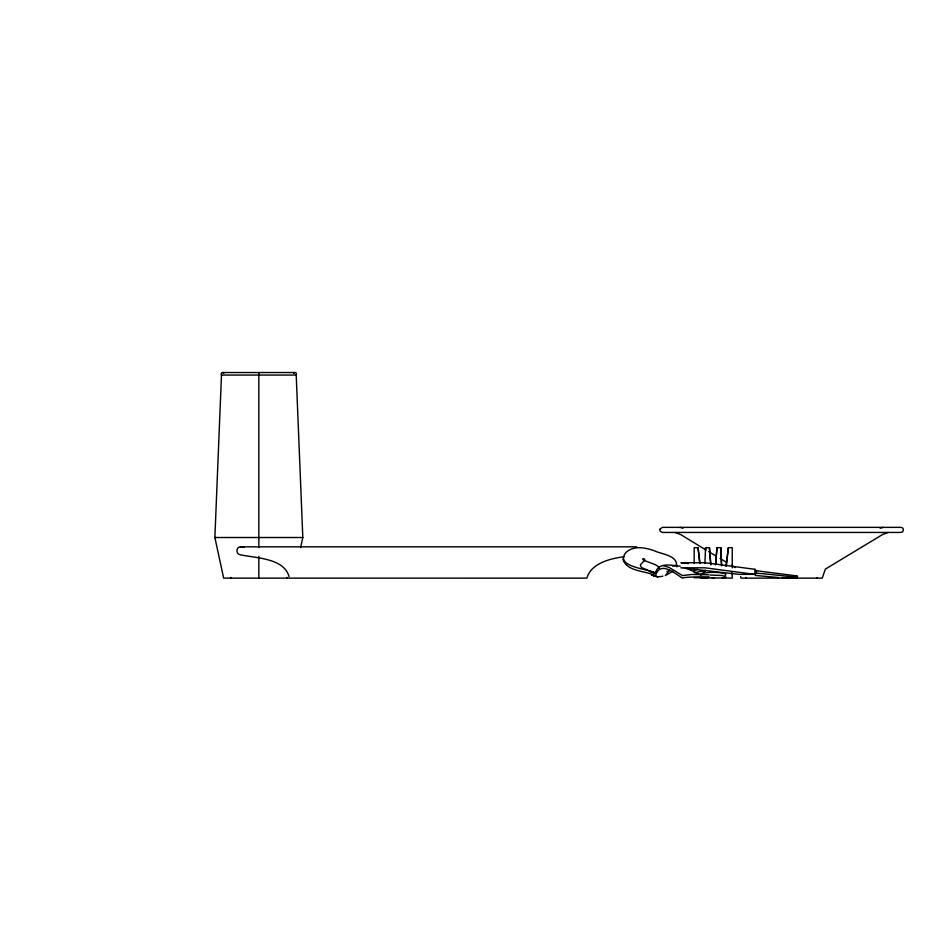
<?xml version="1.0" encoding="UTF-8"?>
<svg xmlns="http://www.w3.org/2000/svg" width="951" height="951" viewBox="0 0 951 951"><rect width="100%" height="100%" fill="white"/><g stroke="black" fill="none" stroke-linecap="round" stroke-linejoin="round"><path stroke-width="1.43" d="M715.509 564.906L716.959 547.669L720.846 547.669L721.5 565.821M688.203 563.551L680.916 562.73L705.083 562.742L754.916 569.292L754.856 574.368L739.153 574.356L680.857 567.795L705.024 567.818L754.856 574.368L756.425 573.287L763.344 573.715L796.688 577.257A99.225 3.186 0.6 0 1 797.544 577.721L782.126 577.673M756.425 573.287L756.449 570.755L754.916 569.292M704.893 563.467L705.559 547.669L709.446 547.669L710.635 564.347M676.969 566.855L676.47 564.181M622.869 559.129C626.768 571.836 645.075 570.588 655.572 575.593C660.149 560.353 674.675 573.382 682.449 578.125C684.518 576.472 724.9 576.294 702.884 578.125M694.171 563.467L694.171 547.669L698.046 547.669L699.651 562.885M623.999 556.751C610.221 558.522 591.07 563.242 586.898 578.137L223.663 578.125L214.878 537.517L221.476 375.063A1.581 1.379 -90 0 1 221.845 372.756A1.581 1.379 -90 0 1 223.794 373.398M715.77 564.347L716.959 547.669M725.993 566.344L728.359 547.669L732.246 547.669L732.246 567.783M726.386 565.821L728.359 547.669M704.346 577.732L701.707 577.732M300.611 547.669L302.81 537.517L296.213 375.063A1.581 1.379 -90 0 0 295.832 372.756A1.581 1.379 -90 0 0 293.883 373.398M746.071 578.125L746.262 577.53M714.522 577.732L711.883 577.732M676.423 565.56C677.742 555.313 660.969 554.16 654.264 550.736C645.087 547.526 633.473 545.173 625.651 552.793C614.833 566.962 647.857 568.698 655.572 573.049C657.866 561.696 671.917 565.476 680.203 566.202M724.71 577.732L722.059 577.732M702.896 573.417L705.285 570.148M669.682 570.053L665.379 575.593L672.737 571.289M694.824 572.859L699.746 571.503A19.151 2.045 0 0 1 703.681 571.182L705.333 571.099M654.835 573.061L652.873 572.538L654.87 572.835L656.392 572.003M666.877 571.717L669.599 570.41M880.174 528.197L883.146 527.365M708.626 574.796L691.876 574.463L682.449 575.593L669.254 567.509L663.287 565.631M636.671 546.825L240.413 546.825C235.943 547.087 235.753 554.207 240.199 554.706C254.416 558.059 284.087 557.785 289.009 576.591M697.618 569.257L694.824 570.291A20.577 5.528 0 0 0 694.171 571.67M888.222 532.441L882.469 534.593L825.397 569.09L822.223 578.125L740.995 578.125L740.686 576.556M672.416 566.035L676.149 565.631M662.871 576.199L657.486 577.007M795.607 576.544L797.556 576.437A99.225 3.685 0.7 0 0 796.7 575.89L756.449 570.755M709.922 575.034L722.178 575.51L725.851 576.924A142.329 6.265 90 0 1 725.114 578.125M222.57 372.53L295.107 372.53M221.476 375.063L296.213 375.063M214.878 537.517L302.81 537.517M240.413 546.825L244.359 547.312M778.738 577.542L755.32 575.45M652.873 575.07L651.376 574.903L654.015 575.617M650.341 571.813L651.922 572.003L641.83 567.64A25.974 7.275 4.5 0 1 640.558 564.573L644.386 560.555L644.754 559.093L643.34 558.689L642.591 559.093L644.386 560.555L655.073 564.573A25.974 7.275 4.5 0 1 659.031 567.64L659.305 568.306M675.008 532.441L680.75 534.593L706.094 550.082M680.084 527.365L683.044 528.197M652.909 572.276L654.87 572.835M701.113 574.939L686.646 568.353M708.638 551.604L716.258 556.169M720.062 558.439L726.409 562.243M731.485 565.286L735.289 567.569M816.957 577.53L817.147 578.125M698.046 547.669L700.043 563.467M709.446 547.669L710.896 564.906M720.846 547.669L721.571 564.906M705.559 547.669L705.594 549.666M732.246 573.144L732.246 578.125L694.171 577.732M694.171 568.757L694.171 572.086M258.838 372.53L258.838 547.669M258.838 556.371L258.838 578.125M230.606 578.125A6.8 5.884 -90 0 1 230.796 577.412M286.881 577.412A6.8 5.884 -90 0 1 287.083 578.125M731.581 572.859A20.565 5.504 0 0 1 732.246 574.226M701.291 578.125A142.329 6.265 90 0 1 700.851 577.649M725.114 575.593A142.305 6.265 -90 0 0 725.851 574.38L725.458 573.786C717.529 571.872 708.875 571.872 700.946 573.786L700.554 574.38A142.305 6.265 90 0 0 700.697 574.784M659.863 529.243L660.113 531.169L662.312 532.441L900.906 532.441C904.175 532.56 904.175 527.234 900.906 527.365L662.312 527.365L659.863 529.243M655.203 576.151L653.777 575.997L657.735 576.817L655.203 576.151"/></g></svg>
